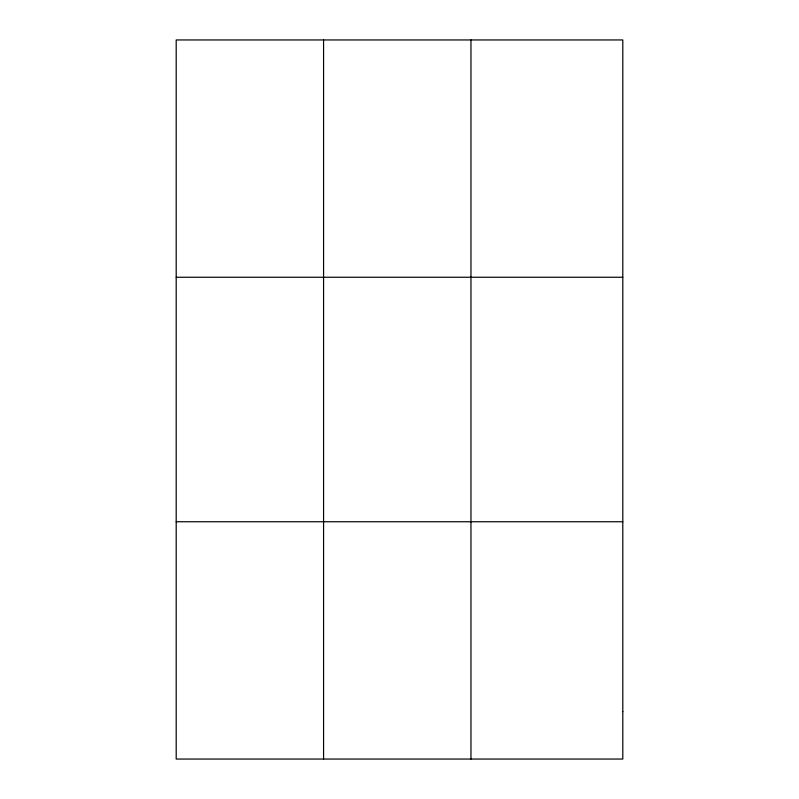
<?xml version="1.0" encoding="UTF-8"?>
<svg xmlns="http://www.w3.org/2000/svg" width="799" height="799" viewBox="0 0 799 799"><rect width="100%" height="100%" fill="white"/><g stroke="black" fill="none" stroke-linecap="round" stroke-linejoin="round"><path stroke-width="1.2" d="M323.575 759.05L323.575 39.95M470.961 759.05L470.961 39.95M176.199 277.253L622.801 277.253M176.199 521.747L622.801 521.747M622.801 711.589L622.801 759.05L176.199 759.05L176.199 39.95L622.801 39.95L622.801 711.589"/></g></svg>
